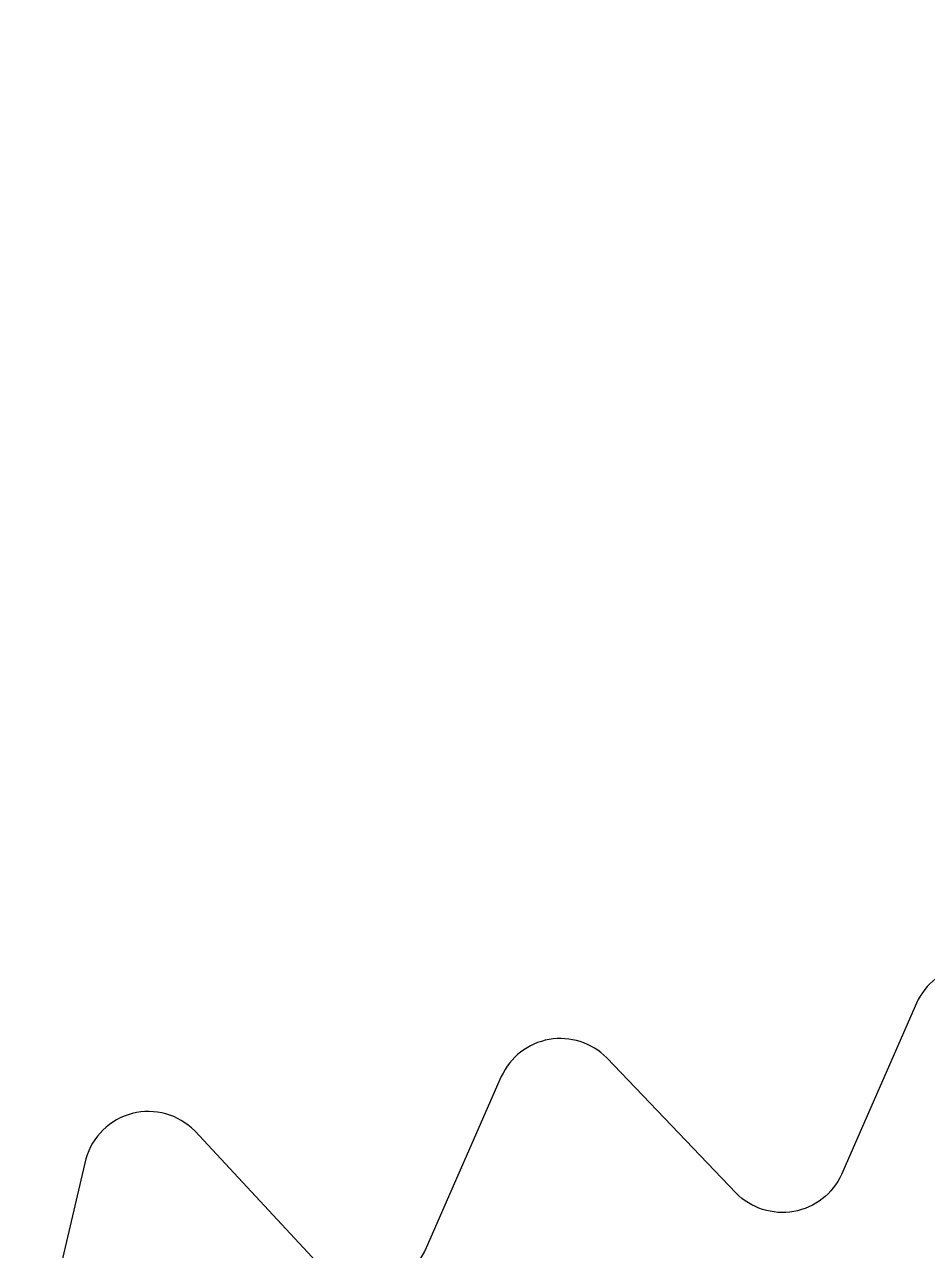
# Model space of a CAD drawing. Header units: millimetres. Extents: x -8417289 to 9420486, y 0 to 166066.
# Drawn here: x 73290.19 to 73294.43, y 105913.45 to 105919.21 of the extents above; entities that cross this region are included whole.
import ezdxf

# ---------------------------------------------------------------- set-up
doc = ezdxf.new("R2010")
doc.units = ezdxf.units.MM
doc.header["$MEASUREMENT"] = 0
doc.layers.add('АР_Размеры', color=175, linetype='Continuous', lineweight=9)
doc.layers.add('АР_Сущ Несущая стена', color=216, linetype='Continuous', lineweight=30)

msp = doc.modelspace()

# ---------------------------------------------------------------- linework, layer by layer
at = {"layer": 'АР_Размеры', "color": 5, "lineweight": 0, "ltscale": 100, "transparency": 33554687}
msp.add_lwpolyline([(73294.8791, 105914.6999, 0.527868), (73294.3835, 105914.6121), (73294.031, 105913.8067, -0.527868), (73293.5354, 105913.7188), (73292.9275, 105914.354, 0.527868), (73292.432, 105914.2662), (73292.0794, 105913.4608, -0.527868), (73291.5839, 105913.373), (73290.9908, 105914.0108, 0.57795), (73290.4794, 105913.8791), (73290.2682, 105912.9749, -0.615334)], format="xyb", dxfattribs=at)
msp.add_lwpolyline([(73294.8791, 105914.6999, 0.527868), (73294.3835, 105914.6121), (73294.031, 105913.8067, -0.527868), (73293.5354, 105913.7188), (73292.9275, 105914.354, 0.527868), (73292.432, 105914.2662), (73292.0794, 105913.4608, -0.527868), (73291.5839, 105913.373), (73290.9908, 105914.0108, 0.57795), (73290.4794, 105913.8791), (73290.2682, 105912.9749, -0.615334)], format="xyb", dxfattribs=at)
msp.add_lwpolyline([(73294.8791, 105914.6999, 0.527868), (73294.3835, 105914.6121), (73294.031, 105913.8067, -0.527868), (73293.5354, 105913.7188), (73292.9275, 105914.354, 0.527868), (73292.432, 105914.2662), (73292.0794, 105913.4608, -0.527868), (73291.5839, 105913.373), (73290.9908, 105914.0108, 0.57795), (73290.4794, 105913.8791), (73290.2682, 105912.9749, -0.615334)], format="xyb", dxfattribs=at)
msp.add_lwpolyline([(73294.8791, 105914.6999, 0.527868), (73294.3835, 105914.6121), (73294.031, 105913.8067, -0.527868), (73293.5354, 105913.7188), (73292.9275, 105914.354, 0.527868), (73292.432, 105914.2662), (73292.0794, 105913.4608, -0.527868), (73291.5839, 105913.373), (73290.9908, 105914.0108, 0.57795), (73290.4794, 105913.8791), (73290.2682, 105912.9749, -0.615334)], format="xyb", dxfattribs=at)
msp.add_lwpolyline([(73294.8791, 105914.6999, 0.527868), (73294.3835, 105914.6121), (73294.031, 105913.8067, -0.527868), (73293.5354, 105913.7188), (73292.9275, 105914.354, 0.527868), (73292.432, 105914.2662), (73292.0794, 105913.4608, -0.527868), (73291.5839, 105913.373), (73290.9908, 105914.0108, 0.57795), (73290.4794, 105913.8791), (73290.2682, 105912.9749, -0.615334)], format="xyb", dxfattribs=at)
msp.add_lwpolyline([(73294.8791, 105914.6999, 0.527868), (73294.3835, 105914.6121), (73294.031, 105913.8067, -0.527868), (73293.5354, 105913.7188), (73292.9275, 105914.354, 0.527868), (73292.432, 105914.2662), (73292.0794, 105913.4608, -0.527868), (73291.5839, 105913.373), (73290.9908, 105914.0108, 0.57795), (73290.4794, 105913.8791), (73290.2682, 105912.9749, -0.615334)], format="xyb", dxfattribs=at)
msp.add_lwpolyline([(73294.8791, 105914.6999, 0.527868), (73294.3835, 105914.6121), (73294.031, 105913.8067, -0.527868), (73293.5354, 105913.7188), (73292.9275, 105914.354, 0.527868), (73292.432, 105914.2662), (73292.0794, 105913.4608, -0.527868), (73291.5839, 105913.373), (73290.9908, 105914.0108, 0.57795), (73290.4794, 105913.8791), (73290.2682, 105912.9749, -0.615334)], format="xyb", dxfattribs=at)
msp.add_lwpolyline([(73294.8791, 105914.6999, 0.527868), (73294.3835, 105914.6121), (73294.031, 105913.8067, -0.527868), (73293.5354, 105913.7188), (73292.9275, 105914.354, 0.527868), (73292.432, 105914.2662), (73292.0794, 105913.4608, -0.527868), (73291.5839, 105913.373), (73290.9908, 105914.0108, 0.57795), (73290.4794, 105913.8791), (73290.2682, 105912.9749, -0.615334)], format="xyb", dxfattribs=at)
msp.add_lwpolyline([(73294.8791, 105914.6999, 0.527868), (73294.3835, 105914.6121), (73294.031, 105913.8067, -0.527868), (73293.5354, 105913.7188), (73292.9275, 105914.354, 0.527868), (73292.432, 105914.2662), (73292.0794, 105913.4608, -0.527868), (73291.5839, 105913.373), (73290.9908, 105914.0108, 0.57795), (73290.4794, 105913.8791), (73290.2682, 105912.9749, -0.615334)], format="xyb", dxfattribs=at)
msp.add_lwpolyline([(73294.8791, 105914.6999, 0.527868), (73294.3835, 105914.6121), (73294.031, 105913.8067, -0.527868), (73293.5354, 105913.7188), (73292.9275, 105914.354, 0.527868), (73292.432, 105914.2662), (73292.0794, 105913.4608, -0.527868), (73291.5839, 105913.373), (73290.9908, 105914.0108, 0.57795), (73290.4794, 105913.8791), (73290.2682, 105912.9749, -0.615334)], format="xyb", dxfattribs=at)
msp.add_lwpolyline([(73294.8791, 105914.6999, 0.527868), (73294.3835, 105914.6121), (73294.031, 105913.8067, -0.527868), (73293.5354, 105913.7188), (73292.9275, 105914.354, 0.527868), (73292.432, 105914.2662), (73292.0794, 105913.4608, -0.527868), (73291.5839, 105913.373), (73290.9908, 105914.0108, 0.57795), (73290.4794, 105913.8791), (73290.2682, 105912.9749, -0.615334)], format="xyb", dxfattribs=at)
msp.add_lwpolyline([(73294.8791, 105914.6999, 0.527868), (73294.3835, 105914.6121), (73294.031, 105913.8067, -0.527868), (73293.5354, 105913.7188), (73292.9275, 105914.354, 0.527868), (73292.432, 105914.2662), (73292.0794, 105913.4608, -0.527868), (73291.5839, 105913.373), (73290.9908, 105914.0108, 0.57795), (73290.4794, 105913.8791), (73290.2682, 105912.9749, -0.615334)], format="xyb", dxfattribs=at)
msp.add_lwpolyline([(73294.8791, 105914.6999, 0.527868), (73294.3835, 105914.6121), (73294.031, 105913.8067, -0.527868), (73293.5354, 105913.7188), (73292.9275, 105914.354, 0.527868), (73292.432, 105914.2662), (73292.0794, 105913.4608, -0.527868), (73291.5839, 105913.373), (73290.9908, 105914.0108, 0.57795), (73290.4794, 105913.8791), (73290.2682, 105912.9749, -0.615334)], format="xyb", dxfattribs=at)
msp.add_lwpolyline([(73294.8791, 105914.6999, 0.527868), (73294.3835, 105914.6121), (73294.031, 105913.8067, -0.527868), (73293.5354, 105913.7188), (73292.9275, 105914.354, 0.527868), (73292.432, 105914.2662), (73292.0794, 105913.4608, -0.527868), (73291.5839, 105913.373), (73290.9908, 105914.0108, 0.57795), (73290.4794, 105913.8791), (73290.2682, 105912.9749, -0.615334)], format="xyb", dxfattribs=at)
msp.add_lwpolyline([(73294.8791, 105914.6999, 0.527868), (73294.3835, 105914.6121), (73294.031, 105913.8067, -0.527868), (73293.5354, 105913.7188), (73292.9275, 105914.354, 0.527868), (73292.432, 105914.2662), (73292.0794, 105913.4608, -0.527868), (73291.5839, 105913.373), (73290.9908, 105914.0108, 0.57795), (73290.4794, 105913.8791), (73290.2682, 105912.9749, -0.615334)], format="xyb", dxfattribs=at)
msp.add_lwpolyline([(73294.8791, 105914.6999, 0.527868), (73294.3835, 105914.6121), (73294.031, 105913.8067, -0.527868), (73293.5354, 105913.7188), (73292.9275, 105914.354, 0.527868), (73292.432, 105914.2662), (73292.0794, 105913.4608, -0.527868), (73291.5839, 105913.373), (73290.9908, 105914.0108, 0.57795), (73290.4794, 105913.8791), (73290.2682, 105912.9749, -0.615334)], format="xyb", dxfattribs=at)
msp.add_lwpolyline([(73294.8791, 105914.6999, 0.527868), (73294.3835, 105914.6121), (73294.031, 105913.8067, -0.527868), (73293.5354, 105913.7188), (73292.9275, 105914.354, 0.527868), (73292.432, 105914.2662), (73292.0794, 105913.4608, -0.527868), (73291.5839, 105913.373), (73290.9908, 105914.0108, 0.57795), (73290.4794, 105913.8791), (73290.2682, 105912.9749, -0.615334)], format="xyb", dxfattribs=at)
msp.add_lwpolyline([(73294.8791, 105914.6999, 0.527868), (73294.3835, 105914.6121), (73294.031, 105913.8067, -0.527868), (73293.5354, 105913.7188), (73292.9275, 105914.354, 0.527868), (73292.432, 105914.2662), (73292.0794, 105913.4608, -0.527868), (73291.5839, 105913.373), (73290.9908, 105914.0108, 0.57795), (73290.4794, 105913.8791), (73290.2682, 105912.9749, -0.615334)], format="xyb", dxfattribs=at)
msp.add_lwpolyline([(73294.8791, 105914.6999, 0.527868), (73294.3835, 105914.6121), (73294.031, 105913.8067, -0.527868), (73293.5354, 105913.7188), (73292.9275, 105914.354, 0.527868), (73292.432, 105914.2662), (73292.0794, 105913.4608, -0.527868), (73291.5839, 105913.373), (73290.9908, 105914.0108, 0.57795), (73290.4794, 105913.8791), (73290.2682, 105912.9749, -0.615334)], format="xyb", dxfattribs=at)
msp.add_lwpolyline([(73294.8791, 105914.6999, 0.527868), (73294.3835, 105914.6121), (73294.031, 105913.8067, -0.527868), (73293.5354, 105913.7188), (73292.9275, 105914.354, 0.527868), (73292.432, 105914.2662), (73292.0794, 105913.4608, -0.527868), (73291.5839, 105913.373), (73290.9908, 105914.0108, 0.57795), (73290.4794, 105913.8791), (73290.2682, 105912.9749, -0.615334)], format="xyb", dxfattribs=at)
msp.add_lwpolyline([(73294.8791, 105914.6999, 0.527868), (73294.3835, 105914.6121), (73294.031, 105913.8067, -0.527868), (73293.5354, 105913.7188), (73292.9275, 105914.354, 0.527868), (73292.432, 105914.2662), (73292.0794, 105913.4608, -0.527868), (73291.5839, 105913.373), (73290.9908, 105914.0108, 0.57795), (73290.4794, 105913.8791), (73290.2682, 105912.9749, -0.615334)], format="xyb", dxfattribs=at)
msp.add_lwpolyline([(73294.8791, 105914.6999, 0.527868), (73294.3835, 105914.6121), (73294.031, 105913.8067, -0.527868), (73293.5354, 105913.7188), (73292.9275, 105914.354, 0.527868), (73292.432, 105914.2662), (73292.0794, 105913.4608, -0.527868), (73291.5839, 105913.373), (73290.9908, 105914.0108, 0.57795), (73290.4794, 105913.8791), (73290.2682, 105912.9749, -0.615334)], format="xyb", dxfattribs=at)
msp.add_lwpolyline([(73294.8791, 105914.6999, 0.527868), (73294.3835, 105914.6121), (73294.031, 105913.8067, -0.527868), (73293.5354, 105913.7188), (73292.9275, 105914.354, 0.527868), (73292.432, 105914.2662), (73292.0794, 105913.4608, -0.527868), (73291.5839, 105913.373), (73290.9908, 105914.0108, 0.57795), (73290.4794, 105913.8791), (73290.2682, 105912.9749, -0.615334)], format="xyb", dxfattribs=at)
msp.add_lwpolyline([(73294.8791, 105914.6999, 0.527868), (73294.3835, 105914.6121), (73294.031, 105913.8067, -0.527868), (73293.5354, 105913.7188), (73292.9275, 105914.354, 0.527868), (73292.432, 105914.2662), (73292.0794, 105913.4608, -0.527868), (73291.5839, 105913.373), (73290.9908, 105914.0108, 0.57795), (73290.4794, 105913.8791), (73290.2682, 105912.9749, -0.615334)], format="xyb", dxfattribs=at)
msp.add_lwpolyline([(73294.8791, 105914.6999, 0.527868), (73294.3835, 105914.6121), (73294.031, 105913.8067, -0.527868), (73293.5354, 105913.7188), (73292.9275, 105914.354, 0.527868), (73292.432, 105914.2662), (73292.0794, 105913.4608, -0.527868), (73291.5839, 105913.373), (73290.9908, 105914.0108, 0.57795), (73290.4794, 105913.8791), (73290.2682, 105912.9749, -0.615334)], format="xyb", dxfattribs=at)
msp.add_lwpolyline([(73294.8791, 105914.6999, 0.527868), (73294.3835, 105914.6121), (73294.031, 105913.8067, -0.527868), (73293.5354, 105913.7188), (73292.9275, 105914.354, 0.527868), (73292.432, 105914.2662), (73292.0794, 105913.4608, -0.527868), (73291.5839, 105913.373), (73290.9908, 105914.0108, 0.57795), (73290.4794, 105913.8791), (73290.2682, 105912.9749, -0.615334)], format="xyb", dxfattribs=at)
msp.add_lwpolyline([(73294.8791, 105914.6999, 0.527868), (73294.3835, 105914.6121), (73294.031, 105913.8067, -0.527868), (73293.5354, 105913.7188), (73292.9275, 105914.354, 0.527868), (73292.432, 105914.2662), (73292.0794, 105913.4608, -0.527868), (73291.5839, 105913.373), (73290.9908, 105914.0108, 0.57795), (73290.4794, 105913.8791), (73290.2682, 105912.9749, -0.615334)], format="xyb", dxfattribs=at)
msp.add_lwpolyline([(73294.8791, 105914.6999, 0.527868), (73294.3835, 105914.6121), (73294.031, 105913.8067, -0.527868), (73293.5354, 105913.7188), (73292.9275, 105914.354, 0.527868), (73292.432, 105914.2662), (73292.0794, 105913.4608, -0.527868), (73291.5839, 105913.373), (73290.9908, 105914.0108, 0.57795), (73290.4794, 105913.8791), (73290.2682, 105912.9749, -0.615334)], format="xyb", dxfattribs=at)
msp.add_lwpolyline([(73294.8791, 105914.6999, 0.527868), (73294.3835, 105914.6121), (73294.031, 105913.8067, -0.527868), (73293.5354, 105913.7188), (73292.9275, 105914.354, 0.527868), (73292.432, 105914.2662), (73292.0794, 105913.4608, -0.527868), (73291.5839, 105913.373), (73290.9908, 105914.0108, 0.57795), (73290.4794, 105913.8791), (73290.2682, 105912.9749, -0.615334)], format="xyb", dxfattribs=at)
msp.add_lwpolyline([(73294.8791, 105914.6999, 0.527868), (73294.3835, 105914.6121), (73294.031, 105913.8067, -0.527868), (73293.5354, 105913.7188), (73292.9275, 105914.354, 0.527868), (73292.432, 105914.2662), (73292.0794, 105913.4608, -0.527868), (73291.5839, 105913.373), (73290.9908, 105914.0108, 0.57795), (73290.4794, 105913.8791), (73290.2682, 105912.9749, -0.615334)], format="xyb", dxfattribs=at)
msp.add_lwpolyline([(73294.8791, 105914.6999, 0.527868), (73294.3835, 105914.6121), (73294.031, 105913.8067, -0.527868), (73293.5354, 105913.7188), (73292.9275, 105914.354, 0.527868), (73292.432, 105914.2662), (73292.0794, 105913.4608, -0.527868), (73291.5839, 105913.373), (73290.9908, 105914.0108, 0.57795), (73290.4794, 105913.8791), (73290.2682, 105912.9749, -0.615334)], format="xyb", dxfattribs=at)
msp.add_lwpolyline([(73294.8791, 105914.6999, 0.527868), (73294.3835, 105914.6121), (73294.031, 105913.8067, -0.527868), (73293.5354, 105913.7188), (73292.9275, 105914.354, 0.527868), (73292.432, 105914.2662), (73292.0794, 105913.4608, -0.527868), (73291.5839, 105913.373), (73290.9908, 105914.0108, 0.57795), (73290.4794, 105913.8791), (73290.2682, 105912.9749, -0.615334)], format="xyb", dxfattribs=at)
msp.add_lwpolyline([(73294.8791, 105914.6999, 0.527868), (73294.3835, 105914.6121), (73294.031, 105913.8067, -0.527868), (73293.5354, 105913.7188), (73292.9275, 105914.354, 0.527868), (73292.432, 105914.2662), (73292.0794, 105913.4608, -0.527868), (73291.5839, 105913.373), (73290.9908, 105914.0108, 0.57795), (73290.4794, 105913.8791), (73290.2682, 105912.9749, -0.615334)], format="xyb", dxfattribs=at)
msp.add_lwpolyline([(73294.8791, 105914.6999, 0.527868), (73294.3835, 105914.6121), (73294.031, 105913.8067, -0.527868), (73293.5354, 105913.7188), (73292.9275, 105914.354, 0.527868), (73292.432, 105914.2662), (73292.0794, 105913.4608, -0.527868), (73291.5839, 105913.373), (73290.9908, 105914.0108, 0.57795), (73290.4794, 105913.8791), (73290.2682, 105912.9749, -0.615334)], format="xyb", dxfattribs=at)
msp.add_lwpolyline([(73294.8791, 105914.6999, 0.527868), (73294.3835, 105914.6121), (73294.031, 105913.8067, -0.527868), (73293.5354, 105913.7188), (73292.9275, 105914.354, 0.527868), (73292.432, 105914.2662), (73292.0794, 105913.4608, -0.527868), (73291.5839, 105913.373), (73290.9908, 105914.0108, 0.57795), (73290.4794, 105913.8791), (73290.2682, 105912.9749, -0.615334)], format="xyb", dxfattribs=at)
msp.add_lwpolyline([(73294.8791, 105914.6999, 0.527868), (73294.3835, 105914.6121), (73294.031, 105913.8067, -0.527868), (73293.5354, 105913.7188), (73292.9275, 105914.354, 0.527868), (73292.432, 105914.2662), (73292.0794, 105913.4608, -0.527868), (73291.5839, 105913.373), (73290.9908, 105914.0108, 0.57795), (73290.4794, 105913.8791), (73290.2682, 105912.9749, -0.615334)], format="xyb", dxfattribs=at)
msp.add_lwpolyline([(73294.8791, 105914.6999, 0.527868), (73294.3835, 105914.6121), (73294.031, 105913.8067, -0.527868), (73293.5354, 105913.7188), (73292.9275, 105914.354, 0.527868), (73292.432, 105914.2662), (73292.0794, 105913.4608, -0.527868), (73291.5839, 105913.373), (73290.9908, 105914.0108, 0.57795), (73290.4794, 105913.8791), (73290.2682, 105912.9749, -0.615334)], format="xyb", dxfattribs=at)
msp.add_lwpolyline([(73294.8791, 105914.6999, 0.527868), (73294.3835, 105914.6121), (73294.031, 105913.8067, -0.527868), (73293.5354, 105913.7188), (73292.9275, 105914.354, 0.527868), (73292.432, 105914.2662), (73292.0794, 105913.4608, -0.527868), (73291.5839, 105913.373), (73290.9908, 105914.0108, 0.57795), (73290.4794, 105913.8791), (73290.2682, 105912.9749, -0.615334)], format="xyb", dxfattribs=at)
msp.add_lwpolyline([(73294.8791, 105914.6999, 0.527868), (73294.3835, 105914.6121), (73294.031, 105913.8067, -0.527868), (73293.5354, 105913.7188), (73292.9275, 105914.354, 0.527868), (73292.432, 105914.2662), (73292.0794, 105913.4608, -0.527868), (73291.5839, 105913.373), (73290.9908, 105914.0108, 0.57795), (73290.4794, 105913.8791), (73290.2682, 105912.9749, -0.615334)], format="xyb", dxfattribs=at)
msp.add_lwpolyline([(73294.8791, 105914.6999, 0.527868), (73294.3835, 105914.6121), (73294.031, 105913.8067, -0.527868), (73293.5354, 105913.7188), (73292.9275, 105914.354, 0.527868), (73292.432, 105914.2662), (73292.0794, 105913.4608, -0.527868), (73291.5839, 105913.373), (73290.9908, 105914.0108, 0.57795), (73290.4794, 105913.8791), (73290.2682, 105912.9749, -0.615334)], format="xyb", dxfattribs=at)
msp.add_lwpolyline([(73294.8791, 105914.6999, 0.527868), (73294.3835, 105914.6121), (73294.031, 105913.8067, -0.527868), (73293.5354, 105913.7188), (73292.9275, 105914.354, 0.527868), (73292.432, 105914.2662), (73292.0794, 105913.4608, -0.527868), (73291.5839, 105913.373), (73290.9908, 105914.0108, 0.57795), (73290.4794, 105913.8791), (73290.2682, 105912.9749, -0.615334)], format="xyb", dxfattribs=at)
msp.add_lwpolyline([(73294.8791, 105914.6999, 0.527868), (73294.3835, 105914.6121), (73294.031, 105913.8067, -0.527868), (73293.5354, 105913.7188), (73292.9275, 105914.354, 0.527868), (73292.432, 105914.2662), (73292.0794, 105913.4608, -0.527868), (73291.5839, 105913.373), (73290.9908, 105914.0108, 0.57795), (73290.4794, 105913.8791), (73290.2682, 105912.9749, -0.615334)], format="xyb", dxfattribs=at)
msp.add_lwpolyline([(73294.8791, 105914.6999, 0.527868), (73294.3835, 105914.6121), (73294.031, 105913.8067, -0.527868), (73293.5354, 105913.7188), (73292.9275, 105914.354, 0.527868), (73292.432, 105914.2662), (73292.0794, 105913.4608, -0.527868), (73291.5839, 105913.373), (73290.9908, 105914.0108, 0.57795), (73290.4794, 105913.8791), (73290.2682, 105912.9749, -0.615334)], format="xyb", dxfattribs=at)
msp.add_lwpolyline([(73294.8791, 105914.6999, 0.527868), (73294.3835, 105914.6121), (73294.031, 105913.8067, -0.527868), (73293.5354, 105913.7188), (73292.9275, 105914.354, 0.527868), (73292.432, 105914.2662), (73292.0794, 105913.4608, -0.527868), (73291.5839, 105913.373), (73290.9908, 105914.0108, 0.57795), (73290.4794, 105913.8791), (73290.2682, 105912.9749, -0.615334)], format="xyb", dxfattribs=at)
msp.add_lwpolyline([(73294.8791, 105914.6999, 0.527868), (73294.3835, 105914.6121), (73294.031, 105913.8067, -0.527868), (73293.5354, 105913.7188), (73292.9275, 105914.354, 0.527868), (73292.432, 105914.2662), (73292.0794, 105913.4608, -0.527868), (73291.5839, 105913.373), (73290.9908, 105914.0108, 0.57795), (73290.4794, 105913.8791), (73290.2682, 105912.9749, -0.615334)], format="xyb", dxfattribs=at)
msp.add_lwpolyline([(73294.8791, 105914.6999, 0.527868), (73294.3835, 105914.6121), (73294.031, 105913.8067, -0.527868), (73293.5354, 105913.7188), (73292.9275, 105914.354, 0.527868), (73292.432, 105914.2662), (73292.0794, 105913.4608, -0.527868), (73291.5839, 105913.373), (73290.9908, 105914.0108, 0.57795), (73290.4794, 105913.8791), (73290.2682, 105912.9749, -0.615334)], format="xyb", dxfattribs=at)
msp.add_lwpolyline([(73294.8791, 105914.6999, 0.527868), (73294.3835, 105914.6121), (73294.031, 105913.8067, -0.527868), (73293.5354, 105913.7188), (73292.9275, 105914.354, 0.527868), (73292.432, 105914.2662), (73292.0794, 105913.4608, -0.527868), (73291.5839, 105913.373), (73290.9908, 105914.0108, 0.57795), (73290.4794, 105913.8791), (73290.2682, 105912.9749, -0.615334)], format="xyb", dxfattribs=at)
msp.add_lwpolyline([(73294.8791, 105914.6999, 0.527868), (73294.3835, 105914.6121), (73294.031, 105913.8067, -0.527868), (73293.5354, 105913.7188), (73292.9275, 105914.354, 0.527868), (73292.432, 105914.2662), (73292.0794, 105913.4608, -0.527868), (73291.5839, 105913.373), (73290.9908, 105914.0108, 0.57795), (73290.4794, 105913.8791), (73290.2682, 105912.9749, -0.615334)], format="xyb", dxfattribs=at)
msp.add_lwpolyline([(73294.8791, 105914.6999, 0.527868), (73294.3835, 105914.6121), (73294.031, 105913.8067, -0.527868), (73293.5354, 105913.7188), (73292.9275, 105914.354, 0.527868), (73292.432, 105914.2662), (73292.0794, 105913.4608, -0.527868), (73291.5839, 105913.373), (73290.9908, 105914.0108, 0.57795), (73290.4794, 105913.8791), (73290.2682, 105912.9749, -0.615334)], format="xyb", dxfattribs=at)
msp.add_lwpolyline([(73294.8791, 105914.6999, 0.527868), (73294.3835, 105914.6121), (73294.031, 105913.8067, -0.527868), (73293.5354, 105913.7188), (73292.9275, 105914.354, 0.527868), (73292.432, 105914.2662), (73292.0794, 105913.4608, -0.527868), (73291.5839, 105913.373), (73290.9908, 105914.0108, 0.57795), (73290.4794, 105913.8791), (73290.2682, 105912.9749, -0.615334)], format="xyb", dxfattribs=at)
msp.add_lwpolyline([(73294.8791, 105914.6999, 0.527868), (73294.3835, 105914.6121), (73294.031, 105913.8067, -0.527868), (73293.5354, 105913.7188), (73292.9275, 105914.354, 0.527868), (73292.432, 105914.2662), (73292.0794, 105913.4608, -0.527868), (73291.5839, 105913.373), (73290.9908, 105914.0108, 0.57795), (73290.4794, 105913.8791), (73290.2682, 105912.9749, -0.615334)], format="xyb", dxfattribs=at)
msp.add_lwpolyline([(73294.8791, 105914.6999, 0.527868), (73294.3835, 105914.6121), (73294.031, 105913.8067, -0.527868), (73293.5354, 105913.7188), (73292.9275, 105914.354, 0.527868), (73292.432, 105914.2662), (73292.0794, 105913.4608, -0.527868), (73291.5839, 105913.373), (73290.9908, 105914.0108, 0.57795), (73290.4794, 105913.8791), (73290.2682, 105912.9749, -0.615334)], format="xyb", dxfattribs=at)
msp.add_lwpolyline([(73294.8791, 105914.6999, 0.527868), (73294.3835, 105914.6121), (73294.031, 105913.8067, -0.527868), (73293.5354, 105913.7188), (73292.9275, 105914.354, 0.527868), (73292.432, 105914.2662), (73292.0794, 105913.4608, -0.527868), (73291.5839, 105913.373), (73290.9908, 105914.0108, 0.57795), (73290.4794, 105913.8791), (73290.2682, 105912.9749, -0.615334)], format="xyb", dxfattribs=at)
msp.add_lwpolyline([(73294.8791, 105914.6999, 0.527868), (73294.3835, 105914.6121), (73294.031, 105913.8067, -0.527868), (73293.5354, 105913.7188), (73292.9275, 105914.354, 0.527868), (73292.432, 105914.2662), (73292.0794, 105913.4608, -0.527868), (73291.5839, 105913.373), (73290.9908, 105914.0108, 0.57795), (73290.4794, 105913.8791), (73290.2682, 105912.9749, -0.615334)], format="xyb", dxfattribs=at)
msp.add_lwpolyline([(73294.8791, 105914.6999, 0.527868), (73294.3835, 105914.6121), (73294.031, 105913.8067, -0.527868), (73293.5354, 105913.7188), (73292.9275, 105914.354, 0.527868), (73292.432, 105914.2662), (73292.0794, 105913.4608, -0.527868), (73291.5839, 105913.373), (73290.9908, 105914.0108, 0.57795), (73290.4794, 105913.8791), (73290.2682, 105912.9749, -0.615334)], format="xyb", dxfattribs=at)
msp.add_lwpolyline([(73294.8791, 105914.6999, 0.527868), (73294.3835, 105914.6121), (73294.031, 105913.8067, -0.527868), (73293.5354, 105913.7188), (73292.9275, 105914.354, 0.527868), (73292.432, 105914.2662), (73292.0794, 105913.4608, -0.527868), (73291.5839, 105913.373), (73290.9908, 105914.0108, 0.57795), (73290.4794, 105913.8791), (73290.2682, 105912.9749, -0.615334)], format="xyb", dxfattribs=at)
msp.add_lwpolyline([(73294.8791, 105914.6999, 0.527868), (73294.3835, 105914.6121), (73294.031, 105913.8067, -0.527868), (73293.5354, 105913.7188), (73292.9275, 105914.354, 0.527868), (73292.432, 105914.2662), (73292.0794, 105913.4608, -0.527868), (73291.5839, 105913.373), (73290.9908, 105914.0108, 0.57795), (73290.4794, 105913.8791), (73290.2682, 105912.9749, -0.615334)], format="xyb", dxfattribs=at)
msp.add_lwpolyline([(73294.8791, 105914.6999, 0.527868), (73294.3835, 105914.6121), (73294.031, 105913.8067, -0.527868), (73293.5354, 105913.7188), (73292.9275, 105914.354, 0.527868), (73292.432, 105914.2662), (73292.0794, 105913.4608, -0.527868), (73291.5839, 105913.373), (73290.9908, 105914.0108, 0.57795), (73290.4794, 105913.8791), (73290.2682, 105912.9749, -0.615334)], format="xyb", dxfattribs=at)
msp.add_lwpolyline([(73294.8791, 105914.6999, 0.527868), (73294.3835, 105914.6121), (73294.031, 105913.8067, -0.527868), (73293.5354, 105913.7188), (73292.9275, 105914.354, 0.527868), (73292.432, 105914.2662), (73292.0794, 105913.4608, -0.527868), (73291.5839, 105913.373), (73290.9908, 105914.0108, 0.57795), (73290.4794, 105913.8791), (73290.2682, 105912.9749, -0.615334)], format="xyb", dxfattribs=at)
msp.add_lwpolyline([(73294.8791, 105914.6999, 0.527868), (73294.3835, 105914.6121), (73294.031, 105913.8067, -0.527868), (73293.5354, 105913.7188), (73292.9275, 105914.354, 0.527868), (73292.432, 105914.2662), (73292.0794, 105913.4608, -0.527868), (73291.5839, 105913.373), (73290.9908, 105914.0108, 0.57795), (73290.4794, 105913.8791), (73290.2682, 105912.9749, -0.615334)], format="xyb", dxfattribs=at)
msp.add_lwpolyline([(73294.8791, 105914.6999, 0.527868), (73294.3835, 105914.6121), (73294.031, 105913.8067, -0.527868), (73293.5354, 105913.7188), (73292.9275, 105914.354, 0.527868), (73292.432, 105914.2662), (73292.0794, 105913.4608, -0.527868), (73291.5839, 105913.373), (73290.9908, 105914.0108, 0.57795), (73290.4794, 105913.8791), (73290.2682, 105912.9749, -0.615334)], format="xyb", dxfattribs=at)
msp.add_lwpolyline([(73294.8791, 105914.6999, 0.527868), (73294.3835, 105914.6121), (73294.031, 105913.8067, -0.527868), (73293.5354, 105913.7188), (73292.9275, 105914.354, 0.527868), (73292.432, 105914.2662), (73292.0794, 105913.4608, -0.527868), (73291.5839, 105913.373), (73290.9908, 105914.0108, 0.57795), (73290.4794, 105913.8791), (73290.2682, 105912.9749, -0.615334)], format="xyb", dxfattribs=at)
msp.add_lwpolyline([(73294.8791, 105914.6999, 0.527868), (73294.3835, 105914.6121), (73294.031, 105913.8067, -0.527868), (73293.5354, 105913.7188), (73292.9275, 105914.354, 0.527868), (73292.432, 105914.2662), (73292.0794, 105913.4608, -0.527868), (73291.5839, 105913.373), (73290.9908, 105914.0108, 0.57795), (73290.4794, 105913.8791), (73290.2682, 105912.9749, -0.615334)], format="xyb", dxfattribs=at)
msp.add_lwpolyline([(73294.8791, 105914.6999, 0.527868), (73294.3835, 105914.6121), (73294.031, 105913.8067, -0.527868), (73293.5354, 105913.7188), (73292.9275, 105914.354, 0.527868), (73292.432, 105914.2662), (73292.0794, 105913.4608, -0.527868), (73291.5839, 105913.373), (73290.9908, 105914.0108, 0.57795), (73290.4794, 105913.8791), (73290.2682, 105912.9749, -0.615334)], format="xyb", dxfattribs=at)
msp.add_lwpolyline([(73294.8791, 105914.6999, 0.527868), (73294.3835, 105914.6121), (73294.031, 105913.8067, -0.527868), (73293.5354, 105913.7188), (73292.9275, 105914.354, 0.527868), (73292.432, 105914.2662), (73292.0794, 105913.4608, -0.527868), (73291.5839, 105913.373), (73290.9908, 105914.0108, 0.57795), (73290.4794, 105913.8791), (73290.2682, 105912.9749, -0.615334)], format="xyb", dxfattribs=at)
msp.add_lwpolyline([(73294.8791, 105914.6999, 0.527868), (73294.3835, 105914.6121), (73294.031, 105913.8067, -0.527868), (73293.5354, 105913.7188), (73292.9275, 105914.354, 0.527868), (73292.432, 105914.2662), (73292.0794, 105913.4608, -0.527868), (73291.5839, 105913.373), (73290.9908, 105914.0108, 0.57795), (73290.4794, 105913.8791), (73290.2682, 105912.9749, -0.615334)], format="xyb", dxfattribs=at)
msp.add_lwpolyline([(73294.8791, 105914.6999, 0.527868), (73294.3835, 105914.6121), (73294.031, 105913.8067, -0.527868), (73293.5354, 105913.7188), (73292.9275, 105914.354, 0.527868), (73292.432, 105914.2662), (73292.0794, 105913.4608, -0.527868), (73291.5839, 105913.373), (73290.9908, 105914.0108, 0.57795), (73290.4794, 105913.8791), (73290.2682, 105912.9749, -0.615334)], format="xyb", dxfattribs=at)
msp.add_lwpolyline([(73294.8791, 105914.6999, 0.527868), (73294.3835, 105914.6121), (73294.031, 105913.8067, -0.527868), (73293.5354, 105913.7188), (73292.9275, 105914.354, 0.527868), (73292.432, 105914.2662), (73292.0794, 105913.4608, -0.527868), (73291.5839, 105913.373), (73290.9908, 105914.0108, 0.57795), (73290.4794, 105913.8791), (73290.2682, 105912.9749, -0.615334)], format="xyb", dxfattribs=at)
msp.add_lwpolyline([(73294.8791, 105914.6999, 0.527868), (73294.3835, 105914.6121), (73294.031, 105913.8067, -0.527868), (73293.5354, 105913.7188), (73292.9275, 105914.354, 0.527868), (73292.432, 105914.2662), (73292.0794, 105913.4608, -0.527868), (73291.5839, 105913.373), (73290.9908, 105914.0108, 0.57795), (73290.4794, 105913.8791), (73290.2682, 105912.9749, -0.615334)], format="xyb", dxfattribs=at)
msp.add_lwpolyline([(73294.8791, 105914.6999, 0.527868), (73294.3835, 105914.6121), (73294.031, 105913.8067, -0.527868), (73293.5354, 105913.7188), (73292.9275, 105914.354, 0.527868), (73292.432, 105914.2662), (73292.0794, 105913.4608, -0.527868), (73291.5839, 105913.373), (73290.9908, 105914.0108, 0.57795), (73290.4794, 105913.8791), (73290.2682, 105912.9749, -0.615334)], format="xyb", dxfattribs=at)
msp.add_lwpolyline([(73294.8791, 105914.6999, 0.527868), (73294.3835, 105914.6121), (73294.031, 105913.8067, -0.527868), (73293.5354, 105913.7188), (73292.9275, 105914.354, 0.527868), (73292.432, 105914.2662), (73292.0794, 105913.4608, -0.527868), (73291.5839, 105913.373), (73290.9908, 105914.0108, 0.57795), (73290.4794, 105913.8791), (73290.2682, 105912.9749, -0.615334)], format="xyb", dxfattribs=at)
msp.add_lwpolyline([(73294.8791, 105914.6999, 0.527868), (73294.3835, 105914.6121), (73294.031, 105913.8067, -0.527868), (73293.5354, 105913.7188), (73292.9275, 105914.354, 0.527868), (73292.432, 105914.2662), (73292.0794, 105913.4608, -0.527868), (73291.5839, 105913.373), (73290.9908, 105914.0108, 0.57795), (73290.4794, 105913.8791), (73290.2682, 105912.9749, -0.615334)], format="xyb", dxfattribs=at)
msp.add_lwpolyline([(73294.8791, 105914.6999, 0.527868), (73294.3835, 105914.6121), (73294.031, 105913.8067, -0.527868), (73293.5354, 105913.7188), (73292.9275, 105914.354, 0.527868), (73292.432, 105914.2662), (73292.0794, 105913.4608, -0.527868), (73291.5839, 105913.373), (73290.9908, 105914.0108, 0.57795), (73290.4794, 105913.8791), (73290.2682, 105912.9749, -0.615334)], format="xyb", dxfattribs=at)
msp.add_lwpolyline([(73294.8791, 105914.6999, 0.527868), (73294.3835, 105914.6121), (73294.031, 105913.8067, -0.527868), (73293.5354, 105913.7188), (73292.9275, 105914.354, 0.527868), (73292.432, 105914.2662), (73292.0794, 105913.4608, -0.527868), (73291.5839, 105913.373), (73290.9908, 105914.0108, 0.57795), (73290.4794, 105913.8791), (73290.2682, 105912.9749, -0.615334)], format="xyb", dxfattribs=at)
msp.add_lwpolyline([(73294.8791, 105914.6999, 0.527868), (73294.3835, 105914.6121), (73294.031, 105913.8067, -0.527868), (73293.5354, 105913.7188), (73292.9275, 105914.354, 0.527868), (73292.432, 105914.2662), (73292.0794, 105913.4608, -0.527868), (73291.5839, 105913.373), (73290.9908, 105914.0108, 0.57795), (73290.4794, 105913.8791), (73290.2682, 105912.9749, -0.615334)], format="xyb", dxfattribs=at)
msp.add_lwpolyline([(73294.8791, 105914.6999, 0.527868), (73294.3835, 105914.6121), (73294.031, 105913.8067, -0.527868), (73293.5354, 105913.7188), (73292.9275, 105914.354, 0.527868), (73292.432, 105914.2662), (73292.0794, 105913.4608, -0.527868), (73291.5839, 105913.373), (73290.9908, 105914.0108, 0.57795), (73290.4794, 105913.8791), (73290.2682, 105912.9749, -0.615334)], format="xyb", dxfattribs=at)
msp.add_lwpolyline([(73294.8791, 105914.6999, 0.527868), (73294.3835, 105914.6121), (73294.031, 105913.8067, -0.527868), (73293.5354, 105913.7188), (73292.9275, 105914.354, 0.527868), (73292.432, 105914.2662), (73292.0794, 105913.4608, -0.527868), (73291.5839, 105913.373), (73290.9908, 105914.0108, 0.57795), (73290.4794, 105913.8791), (73290.2682, 105912.9749, -0.615334)], format="xyb", dxfattribs=at)
msp.add_lwpolyline([(73294.8791, 105914.6999, 0.527868), (73294.3835, 105914.6121), (73294.031, 105913.8067, -0.527868), (73293.5354, 105913.7188), (73292.9275, 105914.354, 0.527868), (73292.432, 105914.2662), (73292.0794, 105913.4608, -0.527868), (73291.5839, 105913.373), (73290.9908, 105914.0108, 0.57795), (73290.4794, 105913.8791), (73290.2682, 105912.9749, -0.615334)], format="xyb", dxfattribs=at)
msp.add_lwpolyline([(73294.8791, 105914.6999, 0.527868), (73294.3835, 105914.6121), (73294.031, 105913.8067, -0.527868), (73293.5354, 105913.7188), (73292.9275, 105914.354, 0.527868), (73292.432, 105914.2662), (73292.0794, 105913.4608, -0.527868), (73291.5839, 105913.373), (73290.9908, 105914.0108, 0.57795), (73290.4794, 105913.8791), (73290.2682, 105912.9749, -0.615334)], format="xyb", dxfattribs=at)
msp.add_lwpolyline([(73294.8791, 105914.6999, 0.527868), (73294.3835, 105914.6121), (73294.031, 105913.8067, -0.527868), (73293.5354, 105913.7188), (73292.9275, 105914.354, 0.527868), (73292.432, 105914.2662), (73292.0794, 105913.4608, -0.527868), (73291.5839, 105913.373), (73290.9908, 105914.0108, 0.57795), (73290.4794, 105913.8791), (73290.2682, 105912.9749, -0.615334)], format="xyb", dxfattribs=at)
msp.add_lwpolyline([(73294.8791, 105914.6999, 0.527868), (73294.3835, 105914.6121), (73294.031, 105913.8067, -0.527868), (73293.5354, 105913.7188), (73292.9275, 105914.354, 0.527868), (73292.432, 105914.2662), (73292.0794, 105913.4608, -0.527868), (73291.5839, 105913.373), (73290.9908, 105914.0108, 0.57795), (73290.4794, 105913.8791), (73290.2682, 105912.9749, -0.615334)], format="xyb", dxfattribs=at)
msp.add_lwpolyline([(73294.8791, 105914.6999, 0.527868), (73294.3835, 105914.6121), (73294.031, 105913.8067, -0.527868), (73293.5354, 105913.7188), (73292.9275, 105914.354, 0.527868), (73292.432, 105914.2662), (73292.0794, 105913.4608, -0.527868), (73291.5839, 105913.373), (73290.9908, 105914.0108, 0.57795), (73290.4794, 105913.8791), (73290.2682, 105912.9749, -0.615334)], format="xyb", dxfattribs=at)
msp.add_lwpolyline([(73294.8791, 105914.6999, 0.527868), (73294.3835, 105914.6121), (73294.031, 105913.8067, -0.527868), (73293.5354, 105913.7188), (73292.9275, 105914.354, 0.527868), (73292.432, 105914.2662), (73292.0794, 105913.4608, -0.527868), (73291.5839, 105913.373), (73290.9908, 105914.0108, 0.57795), (73290.4794, 105913.8791), (73290.2682, 105912.9749, -0.615334)], format="xyb", dxfattribs=at)
msp.add_lwpolyline([(73294.8791, 105914.6999, 0.527868), (73294.3835, 105914.6121), (73294.031, 105913.8067, -0.527868), (73293.5354, 105913.7188), (73292.9275, 105914.354, 0.527868), (73292.432, 105914.2662), (73292.0794, 105913.4608, -0.527868), (73291.5839, 105913.373), (73290.9908, 105914.0108, 0.57795), (73290.4794, 105913.8791), (73290.2682, 105912.9749, -0.615334)], format="xyb", dxfattribs=at)
msp.add_lwpolyline([(73294.8791, 105914.6999, 0.527868), (73294.3835, 105914.6121), (73294.031, 105913.8067, -0.527868), (73293.5354, 105913.7188), (73292.9275, 105914.354, 0.527868), (73292.432, 105914.2662), (73292.0794, 105913.4608, -0.527868), (73291.5839, 105913.373), (73290.9908, 105914.0108, 0.57795), (73290.4794, 105913.8791), (73290.2682, 105912.9749, -0.615334)], format="xyb", dxfattribs=at)
msp.add_lwpolyline([(73294.8791, 105914.6999, 0.527868), (73294.3835, 105914.6121), (73294.031, 105913.8067, -0.527868), (73293.5354, 105913.7188), (73292.9275, 105914.354, 0.527868), (73292.432, 105914.2662), (73292.0794, 105913.4608, -0.527868), (73291.5839, 105913.373), (73290.9908, 105914.0108, 0.57795), (73290.4794, 105913.8791), (73290.2682, 105912.9749, -0.615334)], format="xyb", dxfattribs=at)
msp.add_lwpolyline([(73294.8791, 105914.6999, 0.527868), (73294.3835, 105914.6121), (73294.031, 105913.8067, -0.527868), (73293.5354, 105913.7188), (73292.9275, 105914.354, 0.527868), (73292.432, 105914.2662), (73292.0794, 105913.4608, -0.527868), (73291.5839, 105913.373), (73290.9908, 105914.0108, 0.57795), (73290.4794, 105913.8791), (73290.2682, 105912.9749, -0.615334)], format="xyb", dxfattribs=at)
msp.add_lwpolyline([(73294.8791, 105914.6999, 0.527868), (73294.3835, 105914.6121), (73294.031, 105913.8067, -0.527868), (73293.5354, 105913.7188), (73292.9275, 105914.354, 0.527868), (73292.432, 105914.2662), (73292.0794, 105913.4608, -0.527868), (73291.5839, 105913.373), (73290.9908, 105914.0108, 0.57795), (73290.4794, 105913.8791), (73290.2682, 105912.9749, -0.615334)], format="xyb", dxfattribs=at)
msp.add_lwpolyline([(73294.8791, 105914.6999, 0.527868), (73294.3835, 105914.6121), (73294.031, 105913.8067, -0.527868), (73293.5354, 105913.7188), (73292.9275, 105914.354, 0.527868), (73292.432, 105914.2662), (73292.0794, 105913.4608, -0.527868), (73291.5839, 105913.373), (73290.9908, 105914.0108, 0.57795), (73290.4794, 105913.8791), (73290.2682, 105912.9749, -0.615334)], format="xyb", dxfattribs=at)
msp.add_lwpolyline([(73294.8791, 105914.6999, 0.527868), (73294.3835, 105914.6121), (73294.031, 105913.8067, -0.527868), (73293.5354, 105913.7188), (73292.9275, 105914.354, 0.527868), (73292.432, 105914.2662), (73292.0794, 105913.4608, -0.527868), (73291.5839, 105913.373), (73290.9908, 105914.0108, 0.57795), (73290.4794, 105913.8791), (73290.2682, 105912.9749, -0.615334)], format="xyb", dxfattribs=at)
msp.add_lwpolyline([(73294.8791, 105914.6999, 0.527868), (73294.3835, 105914.6121), (73294.031, 105913.8067, -0.527868), (73293.5354, 105913.7188), (73292.9275, 105914.354, 0.527868), (73292.432, 105914.2662), (73292.0794, 105913.4608, -0.527868), (73291.5839, 105913.373), (73290.9908, 105914.0108, 0.57795), (73290.4794, 105913.8791), (73290.2682, 105912.9749, -0.615334)], format="xyb", dxfattribs=at)
msp.add_lwpolyline([(73294.8791, 105914.6999, 0.527868), (73294.3835, 105914.6121), (73294.031, 105913.8067, -0.527868), (73293.5354, 105913.7188), (73292.9275, 105914.354, 0.527868), (73292.432, 105914.2662), (73292.0794, 105913.4608, -0.527868), (73291.5839, 105913.373), (73290.9908, 105914.0108, 0.57795), (73290.4794, 105913.8791), (73290.2682, 105912.9749, -0.615334)], format="xyb", dxfattribs=at)
msp.add_lwpolyline([(73294.8791, 105914.6999, 0.527868), (73294.3835, 105914.6121), (73294.031, 105913.8067, -0.527868), (73293.5354, 105913.7188), (73292.9275, 105914.354, 0.527868), (73292.432, 105914.2662), (73292.0794, 105913.4608, -0.527868), (73291.5839, 105913.373), (73290.9908, 105914.0108, 0.57795), (73290.4794, 105913.8791), (73290.2682, 105912.9749, -0.615334)], format="xyb", dxfattribs=at)
msp.add_lwpolyline([(73294.8791, 105914.6999, 0.527868), (73294.3835, 105914.6121), (73294.031, 105913.8067, -0.527868), (73293.5354, 105913.7188), (73292.9275, 105914.354, 0.527868), (73292.432, 105914.2662), (73292.0794, 105913.4608, -0.527868), (73291.5839, 105913.373), (73290.9908, 105914.0108, 0.57795), (73290.4794, 105913.8791), (73290.2682, 105912.9749, -0.615334)], format="xyb", dxfattribs=at)
msp.add_lwpolyline([(73294.8791, 105914.6999, 0.527868), (73294.3835, 105914.6121), (73294.031, 105913.8067, -0.527868), (73293.5354, 105913.7188), (73292.9275, 105914.354, 0.527868), (73292.432, 105914.2662), (73292.0794, 105913.4608, -0.527868), (73291.5839, 105913.373), (73290.9908, 105914.0108, 0.57795), (73290.4794, 105913.8791), (73290.2682, 105912.9749, -0.615334)], format="xyb", dxfattribs=at)
msp.add_lwpolyline([(73294.8791, 105914.6999, 0.527868), (73294.3835, 105914.6121), (73294.031, 105913.8067, -0.527868), (73293.5354, 105913.7188), (73292.9275, 105914.354, 0.527868), (73292.432, 105914.2662), (73292.0794, 105913.4608, -0.527868), (73291.5839, 105913.373), (73290.9908, 105914.0108, 0.57795), (73290.4794, 105913.8791), (73290.2682, 105912.9749, -0.615334)], format="xyb", dxfattribs=at)
msp.add_lwpolyline([(73294.8791, 105914.6999, 0.527868), (73294.3835, 105914.6121), (73294.031, 105913.8067, -0.527868), (73293.5354, 105913.7188), (73292.9275, 105914.354, 0.527868), (73292.432, 105914.2662), (73292.0794, 105913.4608, -0.527868), (73291.5839, 105913.373), (73290.9908, 105914.0108, 0.57795), (73290.4794, 105913.8791), (73290.2682, 105912.9749, -0.615334)], format="xyb", dxfattribs=at)
msp.add_lwpolyline([(73294.8791, 105914.6999, 0.527868), (73294.3835, 105914.6121), (73294.031, 105913.8067, -0.527868), (73293.5354, 105913.7188), (73292.9275, 105914.354, 0.527868), (73292.432, 105914.2662), (73292.0794, 105913.4608, -0.527868), (73291.5839, 105913.373), (73290.9908, 105914.0108, 0.57795), (73290.4794, 105913.8791), (73290.2682, 105912.9749, -0.615334)], format="xyb", dxfattribs=at)
msp.add_lwpolyline([(73294.8791, 105914.6999, 0.527868), (73294.3835, 105914.6121), (73294.031, 105913.8067, -0.527868), (73293.5354, 105913.7188), (73292.9275, 105914.354, 0.527868), (73292.432, 105914.2662), (73292.0794, 105913.4608, -0.527868), (73291.5839, 105913.373), (73290.9908, 105914.0108, 0.57795), (73290.4794, 105913.8791), (73290.2682, 105912.9749, -0.615334)], format="xyb", dxfattribs=at)
msp.add_lwpolyline([(73294.8791, 105914.6999, 0.527868), (73294.3835, 105914.6121), (73294.031, 105913.8067, -0.527868), (73293.5354, 105913.7188), (73292.9275, 105914.354, 0.527868), (73292.432, 105914.2662), (73292.0794, 105913.4608, -0.527868), (73291.5839, 105913.373), (73290.9908, 105914.0108, 0.57795), (73290.4794, 105913.8791), (73290.2682, 105912.9749, -0.615334)], format="xyb", dxfattribs=at)
msp.add_lwpolyline([(73294.8791, 105914.6999, 0.527868), (73294.3835, 105914.6121), (73294.031, 105913.8067, -0.527868), (73293.5354, 105913.7188), (73292.9275, 105914.354, 0.527868), (73292.432, 105914.2662), (73292.0794, 105913.4608, -0.527868), (73291.5839, 105913.373), (73290.9908, 105914.0108, 0.57795), (73290.4794, 105913.8791), (73290.2682, 105912.9749, -0.615334)], format="xyb", dxfattribs=at)
msp.add_lwpolyline([(73294.8791, 105914.6999, 0.527868), (73294.3835, 105914.6121), (73294.031, 105913.8067, -0.527868), (73293.5354, 105913.7188), (73292.9275, 105914.354, 0.527868), (73292.432, 105914.2662), (73292.0794, 105913.4608, -0.527868), (73291.5839, 105913.373), (73290.9908, 105914.0108, 0.57795), (73290.4794, 105913.8791), (73290.2682, 105912.9749, -0.615334)], format="xyb", dxfattribs=at)
msp.add_lwpolyline([(73294.8791, 105914.6999, 0.527868), (73294.3835, 105914.6121), (73294.031, 105913.8067, -0.527868), (73293.5354, 105913.7188), (73292.9275, 105914.354, 0.527868), (73292.432, 105914.2662), (73292.0794, 105913.4608, -0.527868), (73291.5839, 105913.373), (73290.9908, 105914.0108, 0.57795), (73290.4794, 105913.8791), (73290.2682, 105912.9749, -0.615334)], format="xyb", dxfattribs=at)
msp.add_lwpolyline([(73294.8791, 105914.6999, 0.527868), (73294.3835, 105914.6121), (73294.031, 105913.8067, -0.527868), (73293.5354, 105913.7188), (73292.9275, 105914.354, 0.527868), (73292.432, 105914.2662), (73292.0794, 105913.4608, -0.527868), (73291.5839, 105913.373), (73290.9908, 105914.0108, 0.57795), (73290.4794, 105913.8791), (73290.2682, 105912.9749, -0.615334)], format="xyb", dxfattribs=at)
msp.add_lwpolyline([(73294.8791, 105914.6999, 0.527868), (73294.3835, 105914.6121), (73294.031, 105913.8067, -0.527868), (73293.5354, 105913.7188), (73292.9275, 105914.354, 0.527868), (73292.432, 105914.2662), (73292.0794, 105913.4608, -0.527868), (73291.5839, 105913.373), (73290.9908, 105914.0108, 0.57795), (73290.4794, 105913.8791), (73290.2682, 105912.9749, -0.615334)], format="xyb", dxfattribs=at)
msp.add_lwpolyline([(73294.8791, 105914.6999, 0.527868), (73294.3835, 105914.6121), (73294.031, 105913.8067, -0.527868), (73293.5354, 105913.7188), (73292.9275, 105914.354, 0.527868), (73292.432, 105914.2662), (73292.0794, 105913.4608, -0.527868), (73291.5839, 105913.373), (73290.9908, 105914.0108, 0.57795), (73290.4794, 105913.8791), (73290.2682, 105912.9749, -0.615334)], format="xyb", dxfattribs=at)
msp.add_lwpolyline([(73294.8791, 105914.6999, 0.527868), (73294.3835, 105914.6121), (73294.031, 105913.8067, -0.527868), (73293.5354, 105913.7188), (73292.9275, 105914.354, 0.527868), (73292.432, 105914.2662), (73292.0794, 105913.4608, -0.527868), (73291.5839, 105913.373), (73290.9908, 105914.0108, 0.57795), (73290.4794, 105913.8791), (73290.2682, 105912.9749, -0.615334)], format="xyb", dxfattribs=at)
msp.add_lwpolyline([(73294.8791, 105914.6999, 0.527868), (73294.3835, 105914.6121), (73294.031, 105913.8067, -0.527868), (73293.5354, 105913.7188), (73292.9275, 105914.354, 0.527868), (73292.432, 105914.2662), (73292.0794, 105913.4608, -0.527868), (73291.5839, 105913.373), (73290.9908, 105914.0108, 0.57795), (73290.4794, 105913.8791), (73290.2682, 105912.9749, -0.615334)], format="xyb", dxfattribs=at)
msp.add_lwpolyline([(73294.8791, 105914.6999, 0.527868), (73294.3835, 105914.6121), (73294.031, 105913.8067, -0.527868), (73293.5354, 105913.7188), (73292.9275, 105914.354, 0.527868), (73292.432, 105914.2662), (73292.0794, 105913.4608, -0.527868), (73291.5839, 105913.373), (73290.9908, 105914.0108, 0.57795), (73290.4794, 105913.8791), (73290.2682, 105912.9749, -0.615334)], format="xyb", dxfattribs=at)
msp.add_lwpolyline([(73294.8791, 105914.6999, 0.527868), (73294.3835, 105914.6121), (73294.031, 105913.8067, -0.527868), (73293.5354, 105913.7188), (73292.9275, 105914.354, 0.527868), (73292.432, 105914.2662), (73292.0794, 105913.4608, -0.527868), (73291.5839, 105913.373), (73290.9908, 105914.0108, 0.57795), (73290.4794, 105913.8791), (73290.2682, 105912.9749, -0.615334)], format="xyb", dxfattribs=at)
msp.add_lwpolyline([(73294.8791, 105914.6999, 0.527868), (73294.3835, 105914.6121), (73294.031, 105913.8067, -0.527868), (73293.5354, 105913.7188), (73292.9275, 105914.354, 0.527868), (73292.432, 105914.2662), (73292.0794, 105913.4608, -0.527868), (73291.5839, 105913.373), (73290.9908, 105914.0108, 0.57795), (73290.4794, 105913.8791), (73290.2682, 105912.9749, -0.615334)], format="xyb", dxfattribs=at)
msp.add_lwpolyline([(73294.8791, 105914.6999, 0.527868), (73294.3835, 105914.6121), (73294.031, 105913.8067, -0.527868), (73293.5354, 105913.7188), (73292.9275, 105914.354, 0.527868), (73292.432, 105914.2662), (73292.0794, 105913.4608, -0.527868), (73291.5839, 105913.373), (73290.9908, 105914.0108, 0.57795), (73290.4794, 105913.8791), (73290.2682, 105912.9749, -0.615334)], format="xyb", dxfattribs=at)
msp.add_lwpolyline([(73294.8791, 105914.6999, 0.527868), (73294.3835, 105914.6121), (73294.031, 105913.8067, -0.527868), (73293.5354, 105913.7188), (73292.9275, 105914.354, 0.527868), (73292.432, 105914.2662), (73292.0794, 105913.4608, -0.527868), (73291.5839, 105913.373), (73290.9908, 105914.0108, 0.57795), (73290.4794, 105913.8791), (73290.2682, 105912.9749, -0.615334)], format="xyb", dxfattribs=at)
msp.add_lwpolyline([(73294.8791, 105914.6999, 0.527868), (73294.3835, 105914.6121), (73294.031, 105913.8067, -0.527868), (73293.5354, 105913.7188), (73292.9275, 105914.354, 0.527868), (73292.432, 105914.2662), (73292.0794, 105913.4608, -0.527868), (73291.5839, 105913.373), (73290.9908, 105914.0108, 0.57795), (73290.4794, 105913.8791), (73290.2682, 105912.9749, -0.615334)], format="xyb", dxfattribs=at)
msp.add_lwpolyline([(73294.8791, 105914.6999, 0.527868), (73294.3835, 105914.6121), (73294.031, 105913.8067, -0.527868), (73293.5354, 105913.7188), (73292.9275, 105914.354, 0.527868), (73292.432, 105914.2662), (73292.0794, 105913.4608, -0.527868), (73291.5839, 105913.373), (73290.9908, 105914.0108, 0.57795), (73290.4794, 105913.8791), (73290.2682, 105912.9749, -0.615334)], format="xyb", dxfattribs=at)
msp.add_lwpolyline([(73294.8791, 105914.6999, 0.527868), (73294.3835, 105914.6121), (73294.031, 105913.8067, -0.527868), (73293.5354, 105913.7188), (73292.9275, 105914.354, 0.527868), (73292.432, 105914.2662), (73292.0794, 105913.4608, -0.527868), (73291.5839, 105913.373), (73290.9908, 105914.0108, 0.57795), (73290.4794, 105913.8791), (73290.2682, 105912.9749, -0.615334)], format="xyb", dxfattribs=at)
msp.add_lwpolyline([(73294.8791, 105914.6999, 0.527868), (73294.3835, 105914.6121), (73294.031, 105913.8067, -0.527868), (73293.5354, 105913.7188), (73292.9275, 105914.354, 0.527868), (73292.432, 105914.2662), (73292.0794, 105913.4608, -0.527868), (73291.5839, 105913.373), (73290.9908, 105914.0108, 0.57795), (73290.4794, 105913.8791), (73290.2682, 105912.9749, -0.615334)], format="xyb", dxfattribs=at)
msp.add_lwpolyline([(73294.8791, 105914.6999, 0.527868), (73294.3835, 105914.6121), (73294.031, 105913.8067, -0.527868), (73293.5354, 105913.7188), (73292.9275, 105914.354, 0.527868), (73292.432, 105914.2662), (73292.0794, 105913.4608, -0.527868), (73291.5839, 105913.373), (73290.9908, 105914.0108, 0.57795), (73290.4794, 105913.8791), (73290.2682, 105912.9749, -0.615334)], format="xyb", dxfattribs=at)
msp.add_lwpolyline([(73294.8791, 105914.6999, 0.527868), (73294.3835, 105914.6121), (73294.031, 105913.8067, -0.527868), (73293.5354, 105913.7188), (73292.9275, 105914.354, 0.527868), (73292.432, 105914.2662), (73292.0794, 105913.4608, -0.527868), (73291.5839, 105913.373), (73290.9908, 105914.0108, 0.57795), (73290.4794, 105913.8791), (73290.2682, 105912.9749, -0.615334)], format="xyb", dxfattribs=at)
msp.add_lwpolyline([(73294.8791, 105914.6999, 0.527868), (73294.3835, 105914.6121), (73294.031, 105913.8067, -0.527868), (73293.5354, 105913.7188), (73292.9275, 105914.354, 0.527868), (73292.432, 105914.2662), (73292.0794, 105913.4608, -0.527868), (73291.5839, 105913.373), (73290.9908, 105914.0108, 0.57795), (73290.4794, 105913.8791), (73290.2682, 105912.9749, -0.615334)], format="xyb", dxfattribs=at)
msp.add_lwpolyline([(73294.8791, 105914.6999, 0.527868), (73294.3835, 105914.6121), (73294.031, 105913.8067, -0.527868), (73293.5354, 105913.7188), (73292.9275, 105914.354, 0.527868), (73292.432, 105914.2662), (73292.0794, 105913.4608, -0.527868), (73291.5839, 105913.373), (73290.9908, 105914.0108, 0.57795), (73290.4794, 105913.8791), (73290.2682, 105912.9749, -0.615334)], format="xyb", dxfattribs=at)
msp.add_lwpolyline([(73294.8791, 105914.6999, 0.527868), (73294.3835, 105914.6121), (73294.031, 105913.8067, -0.527868), (73293.5354, 105913.7188), (73292.9275, 105914.354, 0.527868), (73292.432, 105914.2662), (73292.0794, 105913.4608, -0.527868), (73291.5839, 105913.373), (73290.9908, 105914.0108, 0.57795), (73290.4794, 105913.8791), (73290.2682, 105912.9749, -0.615334)], format="xyb", dxfattribs=at)
msp.add_lwpolyline([(73294.8791, 105914.6999, 0.527868), (73294.3835, 105914.6121), (73294.031, 105913.8067, -0.527868), (73293.5354, 105913.7188), (73292.9275, 105914.354, 0.527868), (73292.432, 105914.2662), (73292.0794, 105913.4608, -0.527868), (73291.5839, 105913.373), (73290.9908, 105914.0108, 0.57795), (73290.4794, 105913.8791), (73290.2682, 105912.9749, -0.615334)], format="xyb", dxfattribs=at)
msp.add_lwpolyline([(73294.8791, 105914.6999, 0.527868), (73294.3835, 105914.6121), (73294.031, 105913.8067, -0.527868), (73293.5354, 105913.7188), (73292.9275, 105914.354, 0.527868), (73292.432, 105914.2662), (73292.0794, 105913.4608, -0.527868), (73291.5839, 105913.373), (73290.9908, 105914.0108, 0.57795), (73290.4794, 105913.8791), (73290.2682, 105912.9749, -0.615334)], format="xyb", dxfattribs=at)
msp.add_lwpolyline([(73294.8791, 105914.6999, 0.527868), (73294.3835, 105914.6121), (73294.031, 105913.8067, -0.527868), (73293.5354, 105913.7188), (73292.9275, 105914.354, 0.527868), (73292.432, 105914.2662), (73292.0794, 105913.4608, -0.527868), (73291.5839, 105913.373), (73290.9908, 105914.0108, 0.57795), (73290.4794, 105913.8791), (73290.2682, 105912.9749, -0.615334)], format="xyb", dxfattribs=at)
msp.add_lwpolyline([(73294.8791, 105914.6999, 0.527868), (73294.3835, 105914.6121), (73294.031, 105913.8067, -0.527868), (73293.5354, 105913.7188), (73292.9275, 105914.354, 0.527868), (73292.432, 105914.2662), (73292.0794, 105913.4608, -0.527868), (73291.5839, 105913.373), (73290.9908, 105914.0108, 0.57795), (73290.4794, 105913.8791), (73290.2682, 105912.9749, -0.615334)], format="xyb", dxfattribs=at)
msp.add_lwpolyline([(73294.8791, 105914.6999, 0.527868), (73294.3835, 105914.6121), (73294.031, 105913.8067, -0.527868), (73293.5354, 105913.7188), (73292.9275, 105914.354, 0.527868), (73292.432, 105914.2662), (73292.0794, 105913.4608, -0.527868), (73291.5839, 105913.373), (73290.9908, 105914.0108, 0.57795), (73290.4794, 105913.8791), (73290.2682, 105912.9749, -0.615334)], format="xyb", dxfattribs=at)
msp.add_lwpolyline([(73294.8791, 105914.6999, 0.527868), (73294.3835, 105914.6121), (73294.031, 105913.8067, -0.527868), (73293.5354, 105913.7188), (73292.9275, 105914.354, 0.527868), (73292.432, 105914.2662), (73292.0794, 105913.4608, -0.527868), (73291.5839, 105913.373), (73290.9908, 105914.0108, 0.57795), (73290.4794, 105913.8791), (73290.2682, 105912.9749, -0.615334)], format="xyb", dxfattribs=at)
msp.add_lwpolyline([(73294.8791, 105914.6999, 0.527868), (73294.3835, 105914.6121), (73294.031, 105913.8067, -0.527868), (73293.5354, 105913.7188), (73292.9275, 105914.354, 0.527868), (73292.432, 105914.2662), (73292.0794, 105913.4608, -0.527868), (73291.5839, 105913.373), (73290.9908, 105914.0108, 0.57795), (73290.4794, 105913.8791), (73290.2682, 105912.9749, -0.615334)], format="xyb", dxfattribs=at)
msp.add_lwpolyline([(73294.8791, 105914.6999, 0.527868), (73294.3835, 105914.6121), (73294.031, 105913.8067, -0.527868), (73293.5354, 105913.7188), (73292.9275, 105914.354, 0.527868), (73292.432, 105914.2662), (73292.0794, 105913.4608, -0.527868), (73291.5839, 105913.373), (73290.9908, 105914.0108, 0.57795), (73290.4794, 105913.8791), (73290.2682, 105912.9749, -0.615334)], format="xyb", dxfattribs=at)
msp.add_lwpolyline([(73294.8791, 105914.6999, 0.527868), (73294.3835, 105914.6121), (73294.031, 105913.8067, -0.527868), (73293.5354, 105913.7188), (73292.9275, 105914.354, 0.527868), (73292.432, 105914.2662), (73292.0794, 105913.4608, -0.527868), (73291.5839, 105913.373), (73290.9908, 105914.0108, 0.57795), (73290.4794, 105913.8791), (73290.2682, 105912.9749, -0.615334)], format="xyb", dxfattribs=at)
msp.add_lwpolyline([(73294.8791, 105914.6999, 0.527868), (73294.3835, 105914.6121), (73294.031, 105913.8067, -0.527868), (73293.5354, 105913.7188), (73292.9275, 105914.354, 0.527868), (73292.432, 105914.2662), (73292.0794, 105913.4608, -0.527868), (73291.5839, 105913.373), (73290.9908, 105914.0108, 0.57795), (73290.4794, 105913.8791), (73290.2682, 105912.9749, -0.615334)], format="xyb", dxfattribs=at)
at = {"layer": 'АР_Сущ Несущая стена', "lineweight": 18, "ltscale": 100}
msp.add_arc((72770.1761, 115484.9159), 9778.6546, 272.59254797, 356.63539137, dxfattribs=at)

doc.saveas('drawing.dxf')
